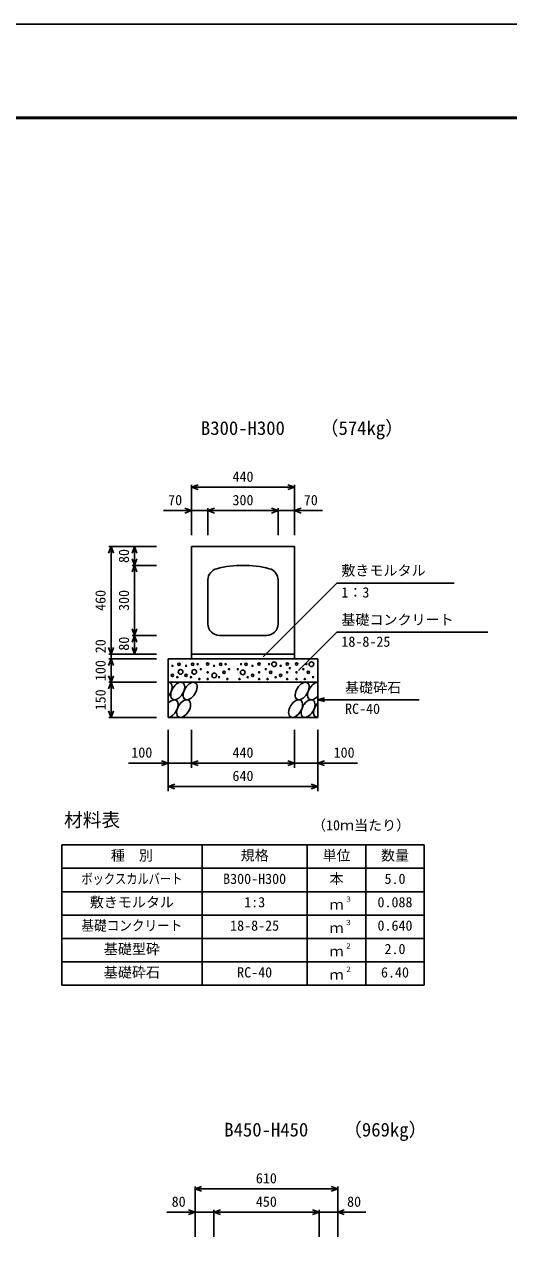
# Model space of a CAD drawing. Units: millimetres, scale not verified. Extents: x -8390 to 25210, y 0 to 11880.
# Drawn here: x 11372 to 13444, y 6695 to 11880 of the extents above; entities that cross this region are included whole.
import ezdxf
from ezdxf.enums import TextEntityAlignment as Align

# ---------------------------------------------------------------- set-up
doc = ezdxf.new("R2010")
doc.units = ezdxf.units.MM
doc.header["$LTSCALE"] = 20
for name, color, linetype, lineweight in [('Defpoints_3', 5, 'Continuous', 25), ('DIM', 7, 'Continuous', 25), ('HATCH', 6, 'Continuous', 25), ('HYO', 3, 'Continuous', 25), ('HYO2', 4, 'Continuous', 25), ('OUTLINE', 3, 'Continuous', 25), ('TXT', 7, 'Continuous', 25), ('WAKU', 3, 'Continuous', 50)]:
    doc.layers.add(name, color=color, linetype=linetype, lineweight=lineweight)
doc.styles.add('ＭＳ ゴシック', font='')
doc.styles.get('ＭＳ ゴシック').set_extended_font_data('MS Gothic')

msp = doc.modelspace()

# ---------------------------------------------------------------- linework, layer by layer
at = {"layer": 'Defpoints_3'}
msp.add_line((25210, 11880), (8410, 11880), dxfattribs=at)
at = {"layer": 'DIM'}
for p, q in [((12087.31, 9900.34), (12115.51, 9910.61)), ((12087.31, 9910.34), (12087.31, 9695.34)), ((12527.31, 9900.34), (12499.12, 9910.61)), ((12527.31, 9910.34), (12527.31, 9695.34)), ((12087.31, 9900.34), (12527.31, 9900.34)), ((12115.51, 9890.08), (12087.31, 9900.34)), ((12499.12, 9890.08), (12527.31, 9900.34)), ((12087.31, 9800.34), (11967.31, 9800.34)), ((12087.31, 9800.34), (12059.12, 9810.61)), ((12059.12, 9790.08), (12087.31, 9800.34)), ((12087.31, 9800.34), (12157.31, 9800.34)), ((12157.31, 9800.34), (12185.51, 9810.61)), ((12157.31, 9810.34), (12157.31, 9695.34)), ((12157.31, 9800.34), (12457.31, 9800.34)), ((12185.51, 9790.08), (12157.31, 9800.34)), ((12457.31, 9800.34), (12429.12, 9810.61)), ((12429.12, 9790.08), (12457.31, 9800.34)), ((12457.31, 9810.34), (12457.31, 9695.34)), ((12457.31, 9800.34), (12527.31, 9800.34)), ((12527.31, 9800.34), (12555.51, 9810.61)), ((12555.51, 9790.08), (12527.31, 9800.34)), ((12647.31, 9800.34), (12527.31, 9800.34)), ((11743.11, 9646.31), (11732.85, 9618.12)), ((11733.11, 9646.31), (11937.31, 9646.31)), ((11743.11, 9646.31), (11743.11, 9186.31)), ((11753.37, 9618.12), (11743.11, 9646.31)), ((11843.11, 9646.31), (11832.85, 9618.12)), ((11843.11, 9646.31), (11843.11, 9566.31)), ((11853.37, 9618.12), (11843.11, 9646.31)), ((11843.11, 9566.31), (11832.85, 9594.51)), ((11853.37, 9594.51), (11843.11, 9566.31)), ((11843.11, 9566.31), (11832.85, 9538.12)), ((11833.11, 9566.31), (11937.31, 9566.31)), ((11843.11, 9266.31), (11843.11, 9566.31)), ((11853.37, 9538.12), (11843.11, 9566.31)), ((12707.88, 9490.55), (12393.01, 9175.68)), ((12707.88, 9490.55), (13210.54, 9490.55)), ((11843.11, 9266.31), (11832.85, 9294.51)), ((11853.37, 9294.51), (11843.11, 9266.31)), ((11843.11, 9266.31), (11832.85, 9238.12)), ((11833.11, 9266.31), (11937.31, 9266.31)), ((11843.11, 9266.31), (11843.11, 9186.31)), ((11853.37, 9238.12), (11843.11, 9266.31)), ((12707.88, 9279.97), (12544.23, 9116.31)), ((12707.88, 9279.97), (13354.76, 9279.97)), ((11743.11, 9186.31), (11732.85, 9214.51)), ((11733.11, 9186.31), (11937.31, 9186.31)), ((11753.37, 9214.51), (11743.11, 9186.31)), ((11743.11, 9166.31), (11743.11, 9186.31)), ((11843.11, 9186.31), (11832.85, 9214.51)), ((11853.37, 9214.51), (11843.11, 9186.31)), ((11743.11, 9166.31), (11732.85, 9138.12)), ((11733.11, 9166.31), (11937.31, 9166.31)), ((11743.11, 9066.31), (11743.11, 9166.31)), ((11753.37, 9138.12), (11743.11, 9166.31)), ((11743.11, 9066.31), (11732.85, 9094.51)), ((11753.37, 9094.51), (11743.11, 9066.31)), ((11743.11, 9066.31), (11732.85, 9038.12)), ((11733.11, 9066.31), (11937.31, 9066.31)), ((11743.11, 9066.31), (11743.11, 8916.31)), ((11753.37, 9038.12), (11743.11, 9066.31)), ((12627.31, 8991.31), (12656.29, 8999.08)), ((12627.31, 8991.31), (13060.63, 8991.31)), ((12627.31, 8991.31), (12656.29, 8983.55)), ((11743.11, 8916.31), (11732.85, 8944.51)), ((11753.37, 8944.51), (11743.11, 8916.31)), ((11733.11, 8916.31), (11937.31, 8916.31)), ((11987.31, 8600.8), (11987.31, 8863.14)), ((12087.31, 8700.8), (12087.31, 8863.14)), ((12527.31, 8700.8), (12527.31, 8863.14)), ((12627.31, 8600.8), (12627.31, 8863.14)), ((11817.31, 8720.8), (11987.31, 8720.8)), ((11959.12, 8731.06), (11987.31, 8720.8)), ((11987.31, 8720.8), (11959.12, 8710.54)), ((11987.31, 8720.8), (12087.31, 8720.8)), ((12087.31, 8720.8), (12115.51, 8731.06)), ((12087.31, 8720.8), (12527.31, 8720.8)), ((12115.51, 8710.54), (12087.31, 8720.8)), ((12499.12, 8731.06), (12527.31, 8720.8)), ((12527.31, 8720.8), (12499.12, 8710.54)), ((12627.31, 8720.8), (12527.31, 8720.8)), ((12655.51, 8731.06), (12627.31, 8720.8)), ((12797.32, 8720.8), (12627.31, 8720.8)), ((12627.31, 8720.8), (12655.51, 8710.54)), ((11987.31, 8620.8), (12015.51, 8631.06)), ((11987.31, 8620.8), (12627.31, 8620.8)), ((12015.51, 8610.54), (11987.31, 8620.8)), ((12599.12, 8631.06), (12627.31, 8620.8)), ((12627.31, 8620.8), (12599.12, 8610.54)), ((12102.31, 6900.34), (12130.51, 6910.61)), ((12102.31, 6910.34), (12102.31, 6695.34)), ((12102.31, 6900.34), (12712.31, 6900.34)), ((12130.51, 6890.08), (12102.31, 6900.34)), ((12712.31, 6900.34), (12684.12, 6910.61)), ((12684.12, 6890.08), (12712.31, 6900.34)), ((12712.31, 6910.34), (12712.31, 6695.34)), ((12102.31, 6800.34), (11982.31, 6800.34)), ((12102.31, 6800.34), (12074.12, 6810.61)), ((12074.12, 6790.08), (12102.31, 6800.34)), ((12102.31, 6800.34), (12182.31, 6800.34)), ((12182.31, 6800.34), (12210.51, 6810.61)), ((12182.31, 6810.34), (12182.31, 6695.34)), ((12182.31, 6800.34), (12632.31, 6800.34)), ((12210.51, 6790.08), (12182.31, 6800.34)), ((12632.31, 6800.34), (12604.12, 6810.61)), ((12604.12, 6790.08), (12632.31, 6800.34)), ((12632.31, 6810.34), (12632.31, 6695.34)), ((12632.31, 6800.34), (12712.31, 6800.34)), ((12712.31, 6800.34), (12740.51, 6810.61)), ((12740.51, 6790.08), (12712.31, 6800.34)), ((12832.31, 6800.34), (12712.31, 6800.34))]:
    msp.add_line(p, q, dxfattribs=at)
at = {"layer": 'HATCH'}
for centre, radius in [((12005.7, 9136.49), 2.5), ((12033.74, 9143.49), 5), ((12064.25, 9136.49), 2.5), ((12092.28, 9143.49), 5), ((12113.32, 9143.49), 2.5), ((12156.21, 9144.37), 5), ((12184.25, 9136.49), 2.5), ((12212.28, 9143.49), 5), ((12233.32, 9143.49), 2.5), ((12299.17, 9143.49), 2.5), ((12320.2, 9143.49), 5), ((12348.24, 9136.49), 2.5), ((12376.28, 9144.37), 5), ((12419.17, 9143.49), 2.5), ((12440.2, 9143.49), 10), ((12468.24, 9136.49), 2.5), ((12496.28, 9144.37), 5), ((12507.62, 9126.8), 2.5), ((12536.12, 9144.37), 5), ((12579.02, 9143.49), 2.5), ((12600.05, 9143.49), 10), ((12005.7, 9095.34), 5), ((12026.73, 9088.34), 2.5), ((12040.27, 9110.48), 10), ((12064.25, 9095.34), 5), ((12085.28, 9088.34), 2.5), ((12098.82, 9110.48), 10), ((12120.32, 9080.46), 2.5), ((12127.33, 9122.48), 2.5), ((12156.21, 9108.47), 2.5), ((12156.21, 9080.46), 2.5), ((12184.25, 9095.34), 10), ((12205.28, 9088.34), 2.5), ((12226.3, 9108.47), 5), ((12240.32, 9080.46), 2.5), ((12247.33, 9122.48), 2.5), ((12285.15, 9122.48), 2.5), ((12292.16, 9080.46), 2.5), ((12306.18, 9108.47), 10), ((12327.21, 9088.34), 2.5), ((12348.24, 9095.34), 5), ((12376.28, 9108.47), 2.5), ((12376.28, 9080.46), 2.5), ((12405.15, 9122.48), 2.5), ((12412.16, 9080.46), 2.5), ((12426.18, 9108.47), 5), ((12447.21, 9088.34), 2.5), ((12468.24, 9095.34), 5), ((12496.28, 9108.47), 2.5), ((12496.28, 9080.46), 2.5), ((12536.12, 9108.47), 2.5), ((12536.12, 9080.46), 2.5), ((12565, 9122.48), 2.5), ((12572.01, 9080.46), 2.5), ((12586.03, 9108.47), 5), ((12607.06, 9088.34), 2.5)]:
    msp.add_circle(centre, radius, dxfattribs=at)
for centre, start_param, end_param in [((11974.95, 9028.79), 4.385593, 6.6745444), ((12613.46, 9028.79), 0.3357715, 4.4411806), ((12000.27, 8953.8), 3.5111464, 7.548991), ((12638.78, 8953.8), 1.2110787, 3.5658734)]:
    msp.add_ellipse(centre, major_axis=(21.81, 35.31), ratio=0.5792, start_param=start_param, end_param=end_param, dxfattribs=at)
for centre in [(12028.16, 9028.79), (12081.37, 9028.79), (12560.25, 9028.79), (12053.48, 8953.8), (12532.36, 8953.8), (12585.57, 8953.8)]:
    msp.add_ellipse(centre, major_axis=(21.81, 35.31), ratio=0.5792, dxfattribs=at)
at = {"layer": 'HYO'}
for p, q in [((13082.31, 8370.8), (11532.31, 8370.8)), ((11532.31, 8370.8), (11532.31, 7770.8)), ((12132.31, 8370.8), (12132.31, 7770.8)), ((12582.31, 8370.8), (12582.31, 7770.8)), ((12832.31, 8370.8), (12832.31, 7770.8)), ((13082.31, 7770.8), (13082.31, 8370.8)), ((11532.31, 8270.8), (13082.31, 8270.8)), ((11532.31, 7770.8), (13082.31, 7770.8))]:
    msp.add_line(p, q, dxfattribs=at)
at = {"layer": 'HYO2'}
for p, q in [((11532.31, 8170.8), (13082.31, 8170.8)), ((11532.31, 8070.8), (13082.31, 8070.8)), ((11532.31, 7970.8), (13082.31, 7970.8)), ((11532.31, 7870.8), (13082.31, 7870.8))]:
    msp.add_line(p, q, dxfattribs=at)
at = {"layer": 'OUTLINE'}
for p, q in [((12087.31, 9646.31), (12087.31, 9166.31)), ((12527.31, 9646.31), (12087.31, 9646.31)), ((12527.31, 9646.31), (12527.31, 9166.31)), ((12157.31, 9503.61), (12157.31, 9316.31)), ((12457.31, 9503.61), (12457.31, 9316.31)), ((12207.31, 9266.31), (12407.31, 9266.31)), ((12527.31, 9186.31), (12087.31, 9186.31)), ((11987.31, 9166.31), (12627.31, 9166.31)), ((11987.31, 9166.31), (11987.31, 8916.31)), ((12627.31, 9166.31), (12627.31, 8916.31)), ((11987.31, 9066.31), (12627.31, 9066.31)), ((11987.31, 8916.31), (12627.31, 8916.31))]:
    msp.add_line(p, q, dxfattribs=at)
for centre, radius, start, end in [((12207.31, 9503.61), 50, 104.47751, 178.81568), ((12307.31, 9116.31), 450, 75.52249, 104.47751), ((12407.31, 9503.61), 50, 0, 75.52249), ((12207.31, 9316.31), 50, 180, 270), ((12407.31, 9316.31), 50, 270, 0)]:
    msp.add_arc(centre, radius, start, end, dxfattribs=at)
at = {"layer": 'WAKU'}
msp.add_line((24810, 11480), (8810, 11480), dxfattribs=at)

# ---------------------------------------------------------------- texts
at = {"layer": 'DIM', "style": 'ＭＳ ゴシック'}
for s, p in [('440', (12262.31, 9910.34)), ('70', (11987.31, 9810.34)), ('300', (12262.31, 9810.34)), ('70', (12567.31, 9810.34)), ('敷きモルタル', (12727.88, 9509.29)), ('1：3', (12727.88, 9415.47)), ('基礎コンクリート', (12727.88, 9298.7)), ('18-8-25', (12727.88, 9204.89)), ('基礎砕石', (12743.64, 9008.49)), ('RC-40', (12743.64, 8917.8)), ('100', (11829.87, 8730.8)), ('440', (12262.31, 8730.8)), ('100', (12694.76, 8730.8)), ('640', (12262.31, 8630.8)), ('610', (12362.31, 6910.34)), ('80', (12002.31, 6810.34)), ('450', (12362.31, 6810.34)), ('80', (12752.31, 6810.34))]:
    msp.add_text(s, height=43.99, dxfattribs=at).set_placement(p, align=Align.BOTTOM_LEFT)
for s, p in [('80', (11833.11, 9576.31)), ('460', (11733.11, 9371.31)), ('300', (11833.11, 9371.31)), ('20', (11733.11, 9190.53)), ('80', (11833.11, 9201.31)), ('100', (11733.11, 9071.31)), ('150', (11733.11, 8946.31))]:
    msp.add_text(s, height=43.99, rotation=90, dxfattribs=at).set_placement(p, align=Align.BOTTOM_LEFT)
at = {"layer": 'TXT', "style": 'ＭＳ ゴシック'}
for s, height, p in [('B300-H300', 58.65, (12127.31, 10106.31)), ('（574kg）', 58.65, (12635.68, 10106.31)), ('材料表', 58.65, (11542.31, 8430.8)), ('（10ｍ当たり）', 43.99, (12602.31, 8419.8)), ('種\u3000別', 43.99, (11742.31, 8290.8)), ('規格', 43.99, (12297.31, 8290.8)), ('単位', 43.99, (12647.31, 8290.8)), ('数量', 43.99, (12897.31, 8290.8)), ('B300-H300', 43.99, (12222.31, 8190.8)), ('本', 43.99, (12677.31, 8190.8)), ('5.0', 43.99, (12912.31, 8190.8)), ('敷きモルタル', 43.99, (11652.31, 8090.8)), ('1:3', 43.99, (12312.31, 8090.8)), ('３', 21.99, (12742.86, 8121.17)), ('0.088', 43.99, (12882.31, 8090.8)), ('ｍ', 43.99, (12677.31, 8080.8)), ('18-8-25', 43.99, (12252.31, 7990.8)), ('３', 21.99, (12742.86, 8021.17)), ('0.640', 43.99, (12882.31, 7990.8)), ('ｍ', 43.99, (12677.31, 7980.8)), ('基礎型砕', 43.99, (11712.31, 7890.8)), ('２', 21.99, (12742.86, 7921.17)), ('2.0', 43.99, (12912.31, 7890.8)), ('ｍ', 43.99, (12677.31, 7880.8)), ('基礎砕石', 43.99, (11712.31, 7790.8)), ('RC-40', 43.99, (12282.31, 7790.8)), ('２', 21.99, (12742.86, 7821.17)), ('6.40', 43.99, (12897.31, 7790.8)), ('ｍ', 43.99, (12677.31, 7780.8)), ('B450-H450', 58.65, (12227.31, 7106.31)), ('（969kg）', 58.65, (12735.68, 7106.31))]:
    msp.add_text(s, height=height, dxfattribs=at).set_placement(p, align=Align.BOTTOM_LEFT)
for s, width, p in [('ボックスカルバート', 0.8, (11616.31, 8190.8)), ('基礎コンクリート', 0.9, (11616.31, 7990.8))]:
    msp.add_text(s, height=43.99, dxfattribs=dict(at, width=width)).set_placement(p, align=Align.BOTTOM_LEFT)

doc.saveas('drawing.dxf')
